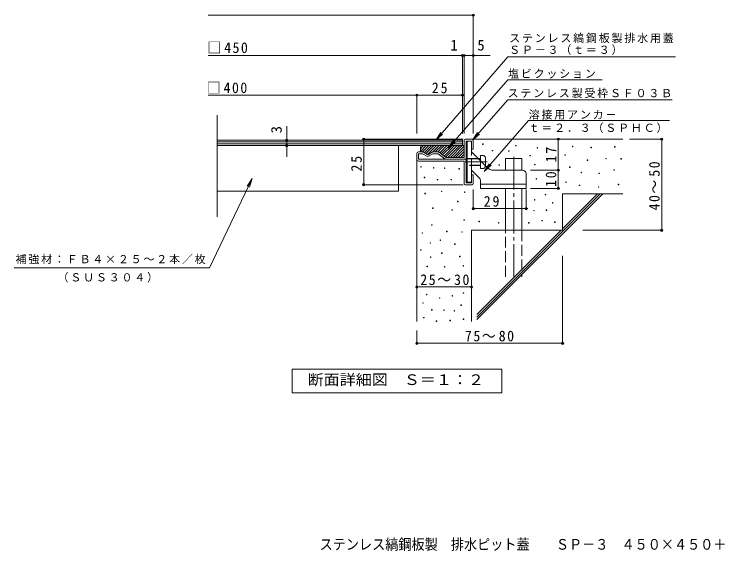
# Model space of a CAD drawing. Units: millimetres, scale not verified. Extents: x -338 to 310, y -273 to 237.
# Drawn here: x -337.9 to 49.2, y -273.1 to 21.5 of the extents above; entities that cross this region are included whole.
import ezdxf
from ezdxf.enums import TextEntityAlignment as Align

# ---------------------------------------------------------------- set-up
doc = ezdxf.new("R2010")
doc.units = ezdxf.units.MM
doc.header["$LTSCALE"] = 2
doc.header["$PDMODE"] = 32
doc.header["$PDSIZE"] = 1.2
doc.linetypes.add('CHAIN2', pattern=[12, 9, -1, 1, -1])
doc.linetypes.add('DASHED3', pattern=[4, 3, -1])
for name, color, linetype, lineweight in [('D-0', 7, 'Continuous', 9), ('D-1', 2, 'Continuous', 9), ('D-2', 3, 'Continuous', 9), ('D-4', 7, 'Continuous', 9), ('D-5', 7, 'Continuous', 9), ('D-6', 6, 'Continuous', 9), ('D-9', 4, 'Continuous', 9), ('D-A', 3, 'Continuous', 9)]:
    doc.layers.add(name, color=color, linetype=linetype, lineweight=lineweight)
doc.layers.add('F-4', color=2, linetype='Continuous')
doc.styles.add('ＭＳ ゴシック', font='')
doc.styles.get('ＭＳ ゴシック').set_extended_font_data('MS Gothic')

msp = doc.modelspace()

# ---------------------------------------------------------------- linework, layer by layer
at = {"layer": 'D-0'}
for points in [[(-81.001, -50.052), (-81.001, -49.752), (-80.701, -49.752), (-80.701, -50.052)], [(-75.64, -53.582), (-75.64, -53.282), (-75.34, -53.282), (-75.34, -53.582)], [(-66.715, -53.737), (-66.715, -53.437), (-66.415, -53.437), (-66.415, -53.737)], [(-62.826, -50.836), (-62.826, -50.536), (-62.526, -50.536), (-62.526, -50.836)], [(-51.058, -52.013), (-51.058, -51.713), (-50.758, -51.713), (-50.758, -52.013)], [(-31.658, -51.335), (-31.658, -51.035), (-31.358, -51.035), (-31.358, -51.335)], [(-21.507, -51.877), (-21.507, -51.577), (-21.207, -51.577), (-21.207, -51.877)], [(-8.513, -51.471), (-8.513, -51.171), (-8.213, -51.171), (-8.213, -51.471)], [(-54.981, -56.328), (-54.981, -56.028), (-54.681, -56.028), (-54.681, -56.328)], [(-35.828, -55.941), (-35.828, -55.641), (-35.528, -55.641), (-35.528, -55.941)], [(-13.386, -57.968), (-13.386, -57.668), (-13.086, -57.668), (-13.086, -57.968)], [(-5.028, -58.12), (-5.028, -57.819), (-4.728, -57.819), (-4.728, -58.12)], [(-71.979, -61.428), (-71.979, -61.127), (-71.679, -61.127), (-71.679, -61.428)], [(-52.366, -61.297), (-52.366, -60.997), (-52.066, -60.997), (-52.066, -61.297)], [(-23.499, -58.754), (-23.499, -58.454), (-23.199, -58.454), (-23.199, -58.754)], [(-114.895, -62.425), (-114.895, -62.125), (-114.595, -62.125), (-114.595, -62.425)], [(-107.932, -63.048), (-107.932, -62.748), (-107.632, -62.748), (-107.632, -63.048)], [(-101.863, -63.215), (-101.863, -62.915), (-101.563, -62.915), (-101.563, -63.215)], [(-93.964, -63.609), (-93.964, -63.309), (-93.664, -63.309), (-93.664, -63.609)], [(-33.192, -62.633), (-33.192, -62.333), (-32.892, -62.333), (-32.892, -62.633)], [(-26.921, -65.547), (-26.921, -65.247), (-26.621, -65.247), (-26.621, -65.547)], [(-17.125, -66.017), (-17.125, -65.717), (-16.825, -65.717), (-16.825, -66.017)], [(-8.919, -64.194), (-8.919, -63.894), (-8.619, -63.894), (-8.619, -64.194)], [(-112.921, -68.349), (-112.921, -68.049), (-112.621, -68.049), (-112.621, -68.349)], [(-105.812, -69.533), (-105.812, -69.233), (-105.512, -69.233), (-105.512, -69.533)], [(-98.309, -69.533), (-98.309, -69.233), (-98.009, -69.233), (-98.009, -69.533)], [(-51.581, -69.011), (-51.581, -68.711), (-51.281, -68.711), (-51.281, -69.011)], [(-35.337, -70.877), (-35.337, -70.577), (-35.037, -70.577), (-35.037, -70.877)], [(-27.868, -72.585), (-27.868, -72.285), (-27.568, -72.285), (-27.568, -72.585)], [(-17.427, -73.53), (-17.427, -73.23), (-17.127, -73.23), (-17.127, -73.53)], [(-6.483, -72.179), (-6.483, -71.879), (-6.183, -71.879), (-6.183, -72.179)], [(-112.526, -77.037), (-112.526, -76.737), (-112.226, -76.737), (-112.226, -77.037)], [(-103.537, -75.932), (-103.537, -75.632), (-103.237, -75.632), (-103.237, -75.932)], [(-90.9, -76.327), (-90.9, -76.027), (-90.6, -76.027), (-90.6, -76.327)], [(-94.658, -81.517), (-94.658, -81.217), (-94.358, -81.217), (-94.358, -81.517)], [(-52.498, -80.591), (-52.498, -80.291), (-52.198, -80.291), (-52.198, -80.591)], [(-46.52, -77.739), (-46.52, -77.439), (-46.22, -77.439), (-46.22, -77.739)], [(-108.325, -85.184), (-108.325, -84.884), (-108.025, -84.884), (-108.025, -85.184)], [(-42.625, -82.171), (-42.625, -81.871), (-42.325, -81.871), (-42.325, -82.171)], [(-97.77, -86.184), (-97.77, -85.884), (-97.47, -85.884), (-97.47, -86.184)], [(-52.893, -86.515), (-52.893, -86.215), (-52.593, -86.215), (-52.593, -86.515)], [(-46.001, -86.287), (-46.001, -85.987), (-45.701, -85.987), (-45.701, -86.287)], [(-91.2, -91.649), (-91.2, -91.349), (-90.9, -91.349), (-90.9, -91.649)], [(-82.907, -92.439), (-82.907, -92.138), (-82.607, -92.138), (-82.607, -92.439)], [(-48.376, -92.027), (-48.376, -91.727), (-48.076, -91.727), (-48.076, -92.027)], [(-41.44, -92.833), (-41.44, -92.533), (-41.14, -92.533), (-41.14, -92.833)], [(-108.971, -94.413), (-108.971, -94.113), (-108.671, -94.113), (-108.671, -94.413)], [(-72.244, -93.228), (-72.244, -92.928), (-71.944, -92.928), (-71.944, -93.228)], [(-55.657, -93.228), (-55.657, -92.928), (-55.357, -92.928), (-55.357, -93.228)], [(-114.134, -98.757), (-114.134, -98.457), (-113.834, -98.457), (-113.834, -98.757)], [(-100.678, -97.967), (-100.678, -97.667), (-100.378, -97.667), (-100.378, -97.967)], [(-92.385, -98.198), (-92.385, -97.898), (-92.085, -97.898), (-92.085, -98.198)], [(-109.761, -104.286), (-109.761, -103.986), (-109.461, -103.986), (-109.461, -104.286)], [(-104.232, -102.706), (-104.232, -102.406), (-103.932, -102.406), (-103.932, -102.706)], [(-115.001, -108.085), (-115.001, -107.785), (-114.701, -107.785), (-114.701, -108.085)], [(-96.334, -104.912), (-96.334, -104.612), (-96.034, -104.612), (-96.034, -104.912)], [(-109.564, -111.987), (-109.564, -111.687), (-109.264, -111.687), (-109.264, -111.987)], [(-103.443, -109.815), (-103.443, -109.515), (-103.142, -109.515), (-103.142, -109.815)], [(-93.57, -111.625), (-93.57, -111.325), (-93.27, -111.325), (-93.27, -111.625)], [(-111.538, -117.121), (-111.538, -116.821), (-111.238, -116.821), (-111.238, -117.121)], [(-101.863, -117.318), (-101.863, -117.018), (-101.563, -117.018), (-101.563, -117.318)], [(-91.617, -116.832), (-91.617, -116.532), (-91.317, -116.532), (-91.317, -116.832)], [(-91.595, -131.698), (-91.595, -131.398), (-91.295, -131.398), (-91.295, -131.698)], [(-111.736, -132.488), (-111.736, -132.188), (-111.436, -132.188), (-111.436, -132.488)], [(-104.627, -134.462), (-104.627, -134.162), (-104.327, -134.162), (-104.327, -134.462)], [(-97.658, -133.23), (-97.658, -132.93), (-97.358, -132.93), (-97.358, -133.23)], [(-113.758, -137.227), (-113.758, -136.926), (-113.458, -136.926), (-113.458, -137.227)], [(-92.78, -138.411), (-92.78, -138.111), (-92.48, -138.111), (-92.48, -138.411)], [(-108.948, -140.942), (-108.948, -140.642), (-108.648, -140.642), (-108.648, -140.942)], [(-102.258, -141.176), (-102.258, -140.876), (-101.958, -140.876), (-101.958, -141.176)], [(-96.563, -141.501), (-96.563, -141.201), (-96.263, -141.201), (-96.263, -141.501)], [(-113.315, -145.286), (-113.315, -144.986), (-113.015, -144.986), (-113.015, -145.286)], [(-106.37, -147.145), (-106.37, -146.845), (-106.07, -146.845), (-106.07, -147.145)], [(-98.843, -146.844), (-98.843, -146.544), (-98.543, -146.544), (-98.543, -146.844)], [(-91.524, -146.054), (-91.524, -145.754), (-91.224, -145.754), (-91.224, -146.054)]]:
    msp.add_lwpolyline(points, close=True, dxfattribs=at)
at = {"layer": 'D-1'}
for p, q in [((-91.027, -47.745), (-91.027, -57.145)), ((-90.427, -47.145), (-86.627, -47.145)), ((-87.027, -48.145), (-90.027, -48.145)), ((-90.027, -57.145), (-90.027, -48.145)), ((-86.027, -47.745), (-86.027, -52.645)), ((-113.893, -54.145), (-116.027, -54.145)), ((-105.357, -54.145), (-108.161, -54.145)), ((-117.027, -58.145), (-117.027, -55.145)), ((-116.027, -58.145), (-116.027, -55.145)), ((-113.893, -55.145), (-116.027, -55.145)), ((-111.527, -56.511), (-113.893, -55.145)), ((-113.393, -54.279), (-111.027, -55.645)), ((-108.661, -54.279), (-111.027, -55.645)), ((-110.527, -56.511), (-108.161, -55.145)), ((-105.36, -55.145), (-108.161, -55.145)), ((-101.627, -57.945), (-105.36, -55.145)), ((-104.763, -54.343), (-101.027, -57.145)), ((-91.027, -57.145), (-101.027, -57.145)), ((-116.027, -58.145), (-91.027, -58.145)), ((-116.027, -59.145), (-91.027, -59.145)), ((-91.027, -71.545), (-91.027, -59.145)), ((-90.027, -59.145), (-90.027, -71.145)), ((-86.027, -66.645), (-87.027, -66.645)), ((-87.027, -71.145), (-87.027, -66.645)), ((-86.027, -71.545), (-86.027, -66.645)), ((-90.427, -72.145), (-86.627, -72.145)), ((-87.027, -71.145), (-90.027, -71.145))]:
    msp.add_line(p, q, dxfattribs=at)
msp.add_lwpolyline([(-86.027, -52.645), (-87.027, -52.645), (-87.027, -48.145)], dxfattribs=at)
for centre, radius, start, end in [((-90.427, -47.745), 0.6, 90, 180), ((-86.627, -47.745), 0.6, 0, 90), ((-116.027, -55.145), 1, 90, 180), ((-113.893, -55.145), 1, 59.99997, 90), ((-108.161, -55.145), 1, 90, 120.00003), ((-105.357, -55.135), 0.99, 53.12967, 90), ((-111.027, -55.645), 1, 239.99997, 300.00003), ((-101.027, -57.145), 1, 233.13025, 270), ((-91.027, -57.145), 1, 270, 0), ((-116.027, -58.145), 1, 180, 270), ((-91.027, -59.145), 1, 0, 90), ((-90.427, -71.545), 0.6, 180, 270), ((-86.627, -71.545), 0.6, 270, 0)]:
    msp.add_arc(centre, radius, start, end, dxfattribs=at)
at = {"layer": 'D-2'}
for p, q in [((-226.561, -89.764), (-226.561, -33.906)), ((-92.027, -47.645), (-226.561, -47.645)), ((-92.027, -48.645), (-226.561, -48.645)), ((-92.027, -49.645), (-226.561, -49.645)), ((-92.027, -50.645), (-92.027, -47.645)), ((-92.027, -50.645), (-226.561, -50.645))]:
    msp.add_line(p, q, dxfattribs=at)
at = {"layer": 'D-2', "color": 6}
for p, q in [((-127.027, -50.645), (-127.027, -75.645)), ((-127.027, -75.645), (-226.561, -75.645))]:
    msp.add_line(p, q, dxfattribs=at)
at = {"layer": 'D-4'}
for p, q in [((-231.561, 20.928), (-86.027, 20.928)), ((-86.027, -44.054), (-86.027, 21.528)), ((-231.561, -1.211), (-76.719, -1.211)), ((-92.027, -44.054), (-92.027, -0.611)), ((-91.027, -44.054), (-91.027, -0.611)), ((-231.561, -22.962), (-117.027, -22.962)), ((-117.027, -44.054), (-117.027, -22.361)), ((-117.027, -22.962), (-92.027, -22.962)), ((-188.372, -40.041), (-188.372, -56.882)), ((-91.656, -47.145), (-146.723, -47.145)), ((-146.124, -72.146), (-146.124, -47.145)), ((-39.417, -64.145), (-39.417, -47.145)), ((-0.327, -47.146), (17.91, -47.146)), ((17.31, -97.146), (17.31, -47.145)), ((-54.662, -64.145), (-38.817, -64.145)), ((-39.417, -74.146), (-39.417, -64.145)), ((-207.31, -68.752), (-210.038, -72.942)), ((-207.31, -68.752), (-208.86, -73.505)), ((-91.656, -72.146), (-146.723, -72.146)), ((-86.027, -74.739), (-86.027, -85.852)), ((-57.027, -74.739), (-57.027, -85.852)), ((-54.662, -74.146), (-38.817, -74.146)), ((-86.027, -85.252), (-56.027, -85.252)), ((-25.871, -97.146), (17.91, -97.146)), ((-37.027, -111.12), (-37.027, -159.762)), ((-117.027, -128.269), (-87.027, -128.269)), ((-117.027, -152.146), (-117.027, -159.762)), ((-117.027, -159.162), (-37.027, -159.162))]:
    msp.add_line(p, q, dxfattribs=at)
for p in [(-86.027, 20.928), (-92.027, -1.211), (-91.027, -1.211), (-86.027, -1.211), (-117.027, -22.962), (-92.027, -22.962), (-188.372, -47.645), (-188.372, -50.645), (-146.124, -47.145), (-39.417, -47.145), (17.31, -47.145), (-39.417, -64.145), (-146.124, -72.146), (-39.417, -74.146), (-86.027, -85.252), (-57.027, -85.252), (17.31, -97.146), (-117.027, -128.269), (-87.027, -128.269), (-117.027, -159.162), (-37.027, -159.162)]:
    msp.add_point(p, dxfattribs=at)
at = {"layer": 'D-5'}
for p, q in [((-67.122, -1.896), (24.957, -1.896)), ((-67.122, -14.563), (-15.246, -14.563)), ((-67.122, -25.536), (23.071, -25.536)), ((-80.023, -64.781), (-55.805, -36.956)), ((-55.805, -36.956), (21.535, -36.956)), ((-106.625, -47.645), (-102.891, -44.32)), ((-86.417, -47.705), (-82.671, -44.394)), ((-99.783, -52.088), (-96.036, -48.777)), ((-80.023, -64.781), (-77.26, -60.613)), ((-80.023, -64.781), (-76.276, -61.47)), ((-230.72, -117.676), (-207.31, -68.752)), ((-337.934, -117.676), (-230.72, -117.676))]:
    msp.add_line(p, q, dxfattribs=at)
for points in [[(-67.122, -1.896), (-106.625, -47.645), (-103.879, -43.467)], [(-67.122, -14.563), (-99.783, -52.088), (-97.02, -47.92)], [(-67.122, -25.536), (-86.417, -47.705), (-83.655, -43.537)]]:
    msp.add_lwpolyline(points, dxfattribs=at)
at = {"layer": 'D-5', "color": 2}
msp.add_lwpolyline([(-185.426, -186.334), (-185.426, -173.334), (-70.426, -173.334), (-70.426, -186.334)], close=True, dxfattribs=at)
at = {"layer": 'D-6'}
for p, q in [((-87.027, -47.146), (-4.027, -47.146)), ((-68.327, -57.646), (-59.327, -57.646)), ((-68.327, -64.145), (-68.327, -57.646)), ((-59.327, -64.145), (-59.327, -57.646)), ((-117.027, -58.145), (-117.027, -147.145)), ((-84.027, -146.175), (-14.997, -77.146)), ((-84.027, -144.761), (-16.412, -77.146)), ((-68.327, -97.146), (-68.327, -74.146)), ((-59.327, -97.146), (-59.327, -74.146)), ((-37.027, -77.146), (-4.027, -77.146)), ((-37.027, -77.146), (-37.027, -97.146)), ((-37.027, -96.347), (-17.825, -77.146)), ((-87.027, -97.146), (-87.027, -147.145)), ((-87.027, -97.146), (-37.027, -97.146)), ((-84.027, -143.347), (-37.825, -97.146))]:
    msp.add_line(p, q, dxfattribs=at)
at = {"layer": 'D-6', "linetype": 'CHAIN2'}
msp.add_line((-63.827, -56.83), (-63.827, -122.645), dxfattribs=at)
at = {"layer": 'D-6', "linetype": 'DASHED3'}
for p, q in [((-68.327, -122.645), (-68.327, -97.146)), ((-59.327, -97.146), (-59.327, -122.645))]:
    msp.add_line(p, q, dxfattribs=at)
at = {"layer": 'D-9'}
for p, q in [((-113.264, -50.645), (-115.027, -52.408)), ((-111.85, -50.645), (-115.027, -53.822)), ((-115.027, -51.645), (-115.027, -54.145)), ((-114.027, -50.645), (-91.027, -50.645)), ((-110.436, -50.645), (-113.936, -54.145)), ((-109.021, -50.645), (-112.925, -54.549)), ((-107.607, -50.645), (-112.029, -55.067)), ((-106.193, -50.645), (-111.132, -55.585)), ((-104.779, -50.645), (-108.279, -54.145)), ((-103.365, -50.645), (-106.865, -54.145)), ((-101.95, -50.645), (-105.45, -54.145)), ((-100.536, -50.645), (-104.461, -54.57)), ((-99.122, -50.645), (-103.653, -55.176)), ((-97.708, -50.645), (-102.845, -55.782)), ((-96.294, -50.645), (-102.036, -56.388)), ((-94.879, -50.645), (-101.228, -56.994)), ((-93.465, -50.645), (-99.965, -57.145)), ((-92.051, -50.645), (-98.551, -57.145)), ((-91.027, -51.036), (-97.137, -57.145)), ((-91.027, -52.45), (-95.722, -57.145)), ((-91.027, -53.864), (-94.308, -57.145)), ((-91.027, -55.278), (-92.894, -57.145))]:
    msp.add_line(p, q, dxfattribs=at)
msp.add_arc((-114.027, -51.645), 1, 90, 180, dxfattribs=at)
at = {"layer": 'D-A'}
for p, q in [((-89.327, -48.146), (-89.327, -70.646)), ((-89.327, -48.146), (-87.027, -48.146)), ((-87.027, -54.145), (-87.027, -48.146)), ((-87.027, -54.145), (-78.491, -62.681)), ((-89.777, -57.645), (-90.027, -57.896)), ((-89.327, -57.896), (-90.027, -57.896)), ((-89.327, -57.645), (-89.777, -57.645)), ((-82.027, -57.645), (-83.527, -57.645)), ((-82.027, -57.896), (-83.277, -57.896)), ((-82.027, -59.145), (-82.027, -56.045)), ((-80.727, -56.045), (-82.027, -56.045)), ((-79.427, -57.345), (-79.427, -61.746)), ((-89.777, -61.645), (-90.027, -61.396)), ((-89.327, -61.396), (-90.027, -61.396)), ((-89.327, -61.645), (-89.777, -61.645)), ((-82.613, -68.56), (-87.027, -64.145)), ((-87.027, -70.646), (-87.027, -64.145)), ((-74.956, -64.145), (-59.027, -64.145)), ((-57.027, -66.145), (-57.027, -74.146)), ((-87.027, -70.646), (-89.327, -70.646)), ((-82.027, -74.146), (-82.027, -69.974)), ((-57.027, -71.846), (-82.027, -71.846)), ((-57.027, -74.146), (-82.027, -74.146))]:
    msp.add_line(p, q, dxfattribs=at)
at = {"layer": 'D-A', "linetype": 'DASHED3'}
for p, q in [((-87.027, -64.145), (-87.027, -54.145)), ((-89.777, -57.645), (-89.777, -61.645)), ((-83.527, -57.645), (-89.327, -57.645)), ((-89.327, -57.896), (-83.277, -57.896)), ((-82.027, -61.396), (-89.327, -61.396)), ((-82.027, -61.645), (-89.327, -61.645)), ((-82.027, -63.245), (-82.027, -59.145)), ((-79.427, -61.946), (-79.427, -61.746)), ((-80.727, -63.245), (-82.027, -63.245))]:
    msp.add_line(p, q, dxfattribs=at)
at = {"layer": 'D-A', "linetype": 'CHAIN2'}
msp.add_line((-78.428, -59.645), (-90.512, -59.645), dxfattribs=at)
at = {"layer": 'D-A'}
for centre, radius, start, end in [((-80.727, -57.345), 1.3, 0, 90), ((-74.956, -59.145), 5, 225, 270), ((-59.027, -66.145), 2, 7.01646, 90), ((-84.027, -69.974), 2, 7.01646, 45)]:
    msp.add_arc(centre, radius, start, end, dxfattribs=at)
at = {"layer": 'D-A', "linetype": 'DASHED3'}
msp.add_arc((-80.727, -61.946), 1.3, 270, 0, dxfattribs=at)

# ---------------------------------------------------------------- texts
at = {"layer": 'D-4', "color": 2, "style": 'ＭＳ ゴシック'}
for s, p in [('1', (-98.616, -0.211)), ('5', (-83.805, -0.211))]:
    msp.add_text(s, height=5.865, dxfattribs=at).set_placement(p, align=Align.BOTTOM_LEFT)
msp.add_text('3', height=5.865, rotation=90, dxfattribs=at).set_placement((-189.372, -43.921), align=Align.BOTTOM_LEFT)
at = {"layer": 'D-4', "color": 2, "char_height": 5.865, "attachment_point": 7, "style": 'ＭＳ ゴシック'}
for s, insert in [('\\T1.21;\\W0.95;□450', (-231.878, 0.039)), ('\\T1.21;\\W0.95;□400', (-232.197, -21.994)), ('\\T1.27;\\W0.95;25', (-108.777, -21.962)), ('\\T1.22;\\W0.95;25～30', (-115.106, -127.269)), ('\\T1.22;\\W0.95;75～80', (-90.601, -158.162))]:
    msp.add_mtext(s, dxfattribs=dict(at, insert=insert))
for s, insert, rotation in [('\\T1.27;\\W0.95;17', (-40.417, -59.895), 90), ('\\T1.27;\\W0.95;25', (-147.123, -64.9), 90), ('\\T1.22;\\W0.95;40～50', (16.31, -86.248), 90), ('\\T1.27;\\W0.95;10', (-40.417, -73.395), 90), ('\\T1.27;\\W0.95;29', (-80.299, -84.252), 0.001)]:
    msp.add_mtext(s, dxfattribs=dict(at, insert=insert, rotation=rotation))
at = {"layer": 'D-5', "color": 2, "style": 'ＭＳ ゴシック', "width": 1.1}
msp.add_text('断面詳細図\u3000Ｓ＝１：２', height=5.865, dxfattribs=at).set_placement((-176.926, -183.834), align=Align.BOTTOM_LEFT)
at = {"layer": 'D-5', "char_height": 4.399, "attachment_point": 7, "style": 'ＭＳ ゴシック'}
for s, insert in [('\\T1.17;ステンレス縞鋼板製排水用蓋', (-66.334, 5.612)), ('\\T1.17;ＳＰ－３（ｔ＝３）', (-66.334, -0.898)), ('\\T1.17;塩ビクッション', (-66.956, -13.859)), ('\\T1.17;ステンレス製受枠ＳＦ０３Ｂ', (-67.194, -24.584)), ('\\T1.17;溶接用アンカ－', (-55.639, -36.395)), ('\\T1.17;ｔ＝２．３（ＳＰＨＣ）', (-55.717, -43.708)), ('\\T1.17;補強材：ＦＢ４×２５～２本／枚', (-337.136, -115.779)), ('\\T1.17;（ＳＵＳ３０４）', (-314.104, -125.803))]:
    msp.add_mtext(s, dxfattribs=dict(at, insert=insert))
at = {"layer": 'F-4', "style": 'ＭＳ ゴシック', "width": 0.9}
msp.add_text('ステンレス縞鋼板製\u3000排水ピット蓋\u3000\u3000ＳＰ－３\u3000４５０×４５０＋ＳＦ０３Ｂ', height=5.865, dxfattribs=at).set_placement((-170.333, -274.23), align=Align.BOTTOM_LEFT)

doc.saveas('drawing.dxf')
